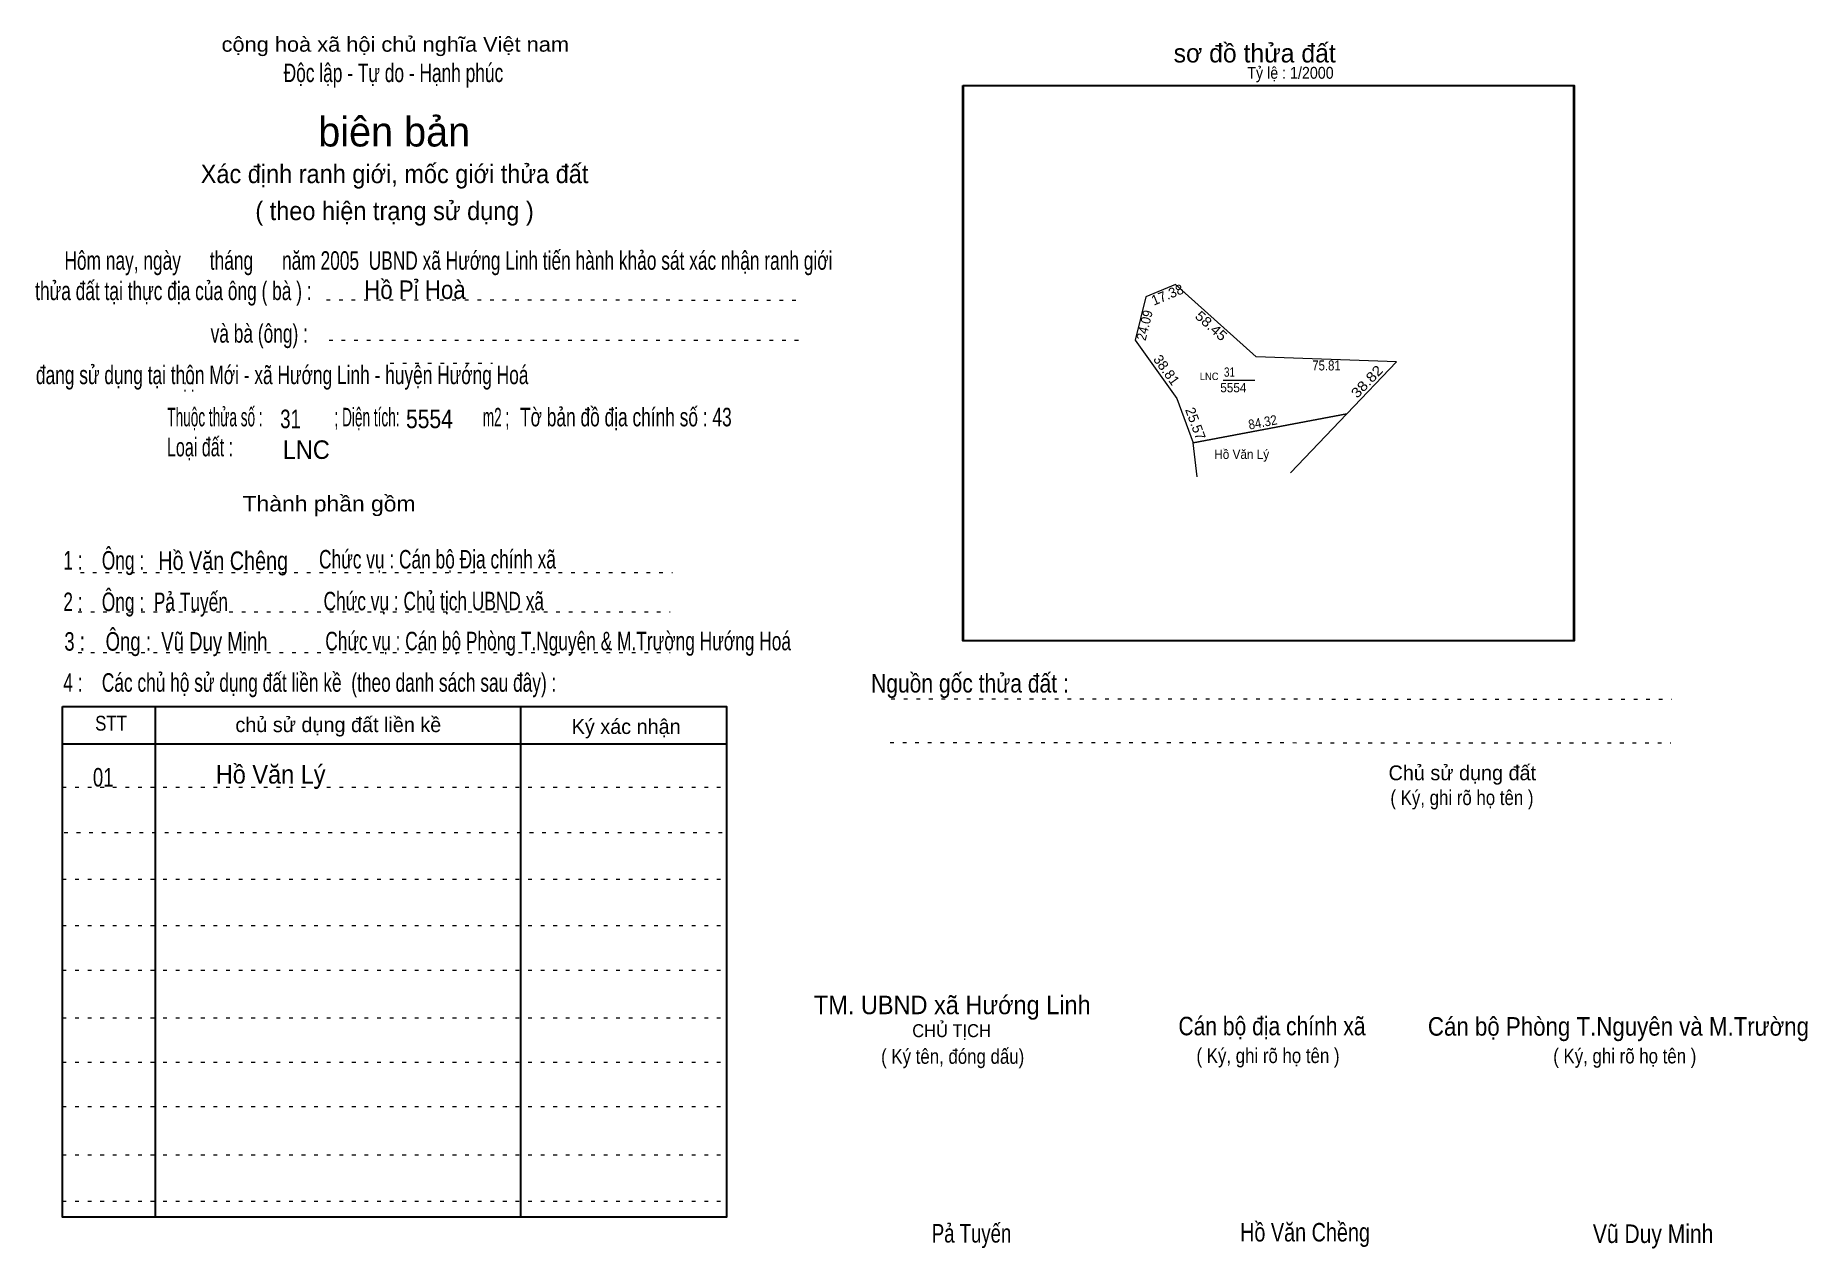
# Model space of a CAD drawing. Header units: centimetres. Extents: x -1.5 to 46.4, y -3.9 to 28.9.
import ezdxf
from ezdxf.enums import TextEntityAlignment as Align

# ---------------------------------------------------------------- set-up
doc = ezdxf.new("R2010")
doc.units = ezdxf.units.CM
doc.header["$LTSCALE"] = 0.2
doc.linetypes.add('DOTTED', pattern=[1.5, 0.3, -1.2])
for name, color, linetype, lineweight in [('15', 7, 'Continuous', 13), ('2', 7, 'Continuous', 25), ('22', 7, 'Continuous', 13), ('5', 7, 'DOTTED', 13)]:
    doc.layers.add(name, color=color, linetype=linetype, lineweight=lineweight)
for name, color, linetype in [('16', 7, 'Continuous'), ('34', 7, 'Continuous'), ('51', 7, 'Continuous')]:
    doc.layers.add(name, color=color, linetype=linetype)

msp = doc.modelspace()

# ---------------------------------------------------------------- linework, layer by layer
at = {"layer": '15'}
msp.add_line((30.6, 19.56), (31.45, 19.56), dxfattribs=at)
at = {"layer": '2'}
msp.add_lwpolyline([(23.56, 27.52), (40.06, 27.52), (40.06, 12.52), (23.56, 12.52)], close=True, dxfattribs=at)
at = {"layer": '22'}
for p, q in [((33.94, 18.65), (29.79, 17.86)), ((33.94, 18.65), (32.42, 17.05)), ((29.9, 16.95), (29.79, 17.86))]:
    msp.add_line(p, q, dxfattribs=at)
msp.add_lwpolyline([(33.94, 18.65), (35.28, 20.05), (31.49, 20.19), (29.31, 22.14), (28.51, 21.81), (28.22, 20.64), (29.35, 19.06), (29.79, 17.86)], close=True, dxfattribs=at)
msp.add_lwpolyline([(33.94, 18.65), (35.28, 20.05), (31.49, 20.19), (29.31, 22.14), (28.51, 21.81), (28.22, 20.64), (29.35, 19.06), (29.79, 17.86)], dxfattribs=at)
at = {"layer": '5'}
for p, q in [((6.37, 21.73), (19.21, 21.72)), ((6.44, 20.64), (19.25, 20.64)), ((8.09, 20.02), (10.86, 20.02)), ((-0.28, 14.36), (15.72, 14.36)), ((-0.34, 13.3), (15.66, 13.3)), ((-0.34, 12.2), (15.66, 12.2)), ((21.63, 10.95), (42.72, 10.94)), ((21.6, 9.77), (42.69, 9.76)), ((-0.76, 8.56), (17.18, 8.56)), ((-0.72, 7.34), (17.22, 7.34)), ((-0.76, 6.08), (17.18, 6.08)), ((-0.76, 4.83), (17.18, 4.83)), ((-0.76, 3.62), (17.18, 3.62)), ((-0.76, 2.33), (17.18, 2.33)), ((-0.76, 1.13), (17.18, 1.13)), ((-0.76, -0.06), (17.18, -0.06)), ((-0.76, -1.37), (17.18, -1.37)), ((-0.76, -2.62), (17.18, -2.62))]:
    msp.add_line(p, q, dxfattribs=at)
at = {"layer": '5', "linetype": 'Continuous', "lineweight": 25}
for p, q in [((1.74, 10.74), (1.74, -3.05)), ((11.61, 10.74), (11.61, -3.05)), ((-0.76, 9.73), (17.18, 9.73))]:
    msp.add_line(p, q, dxfattribs=at)
for points in [[(23.58, 27.52), (40.08, 27.52), (40.08, 12.52), (23.58, 12.52)], [(-0.76, 10.74), (17.18, 10.74), (17.18, -3.05), (-0.76, -3.05)]]:
    msp.add_lwpolyline(points, close=True, dxfattribs=at)

# ---------------------------------------------------------------- texts
at = {"layer": '15'}
for s, width, p in [('31', 0.8, (30.62, 19.65)), ('5554', 0.95, (30.52, 19.23))]:
    msp.add_text(s, height=0.25, dxfattribs=dict(at, width=width)).set_placement(p)
at = {"layer": '16'}
for s, width, p in [('Hồ Pỉ Hoà', 0.9, (7.39, 21.75)), ('Hồ Văn Lý', 0.95, (3.38, 8.66))]:
    msp.add_text(s, height=0.5, dxfattribs=dict(at, width=width)).set_placement(p)
at = {"layer": '16', "width": 0.95}
msp.add_text('Hồ Văn Lý', height=0.25, dxfattribs=at).set_placement((31.1, 17.43), align=Align.CENTER)
at = {"layer": '22', "width": 0.95}
msp.add_text('LNC', height=0.2, dxfattribs=at).set_placement((30.22, 19.56), align=Align.CENTER)
at = {"layer": '34'}
for s, height, width, p in [(': : ', 0.32, 0.85, (2.5, 19.25)), ('31', 0.5, 0.75, (5.12, 18.26)), ('5554', 0.5, 0.85, (8.52, 18.26)), ('LNC', 0.5, 0.95, (5.19, 17.43)), ('01', 0.5, 0.75, (0.06, 8.58))]:
    msp.add_text(s, height=height, dxfattribs=dict(at, width=width)).set_placement(p)
at = {"layer": '5'}
for s, height, width, p in [('cộng hoà xã hội chủ nghĩa Việt nam', 0.4, 1.1, (8.23, 28.43)), ('Độc lập - Tự do - Hạnh phúc', 0.5, 0.7, (8.18, 27.61)), ('Xác định ranh giới, mốc giới thửa đất', 0.5, 0.95, (8.21, 24.88)), ('( theo hiện trạng sử dụng )', 0.5, 0.95, (8.21, 23.88)), ('Thành phần gồm', 0.42, 1.1, (6.44, 16.01)), ('Hồ Văn Chêng', 0.5, 0.8, (3.58, 14.43)), ('Chức vụ : Cán bộ Địa chính xã', 0.5, 0.7, (9.37, 14.47)), ('Chức vụ : Chủ tịch UBND xã', 0.5, 0.7, (9.27, 13.34)), ('Chức vụ : Cán bộ Phòng T.Nguyên & M.Trường Hướng Hoá', 0.5, 0.7, (12.63, 12.26)), ('    Nguồn gốc thửa đất :', 0.5, 0.85, (23.44, 11.12)), ('( Ký, ghi rõ họ tên )', 0.4, 0.85, (37.05, 8.08)), ('CHỦ TỊCH', 0.35, 0.95, (23.26, 1.81)), ('( Ký tên, đóng dấu)', 0.4, 0.85, (23.29, 1.09)), ('( Ký, ghi rõ họ tên )', 0.4, 0.85, (31.81, 1.11)), ('( Ký, ghi rõ họ tên )', 0.4, 0.85, (41.45, 1.1)), ('Pả Tuyến', 0.5, 0.75, (23.8, -3.74)), ('Hồ Văn Chềng', 0.5, 0.8, (32.81, -3.71)), ('Vũ Duy Minh', 0.5, 0.85, (42.215, -3.75))]:
    msp.add_text(s, height=height, dxfattribs=dict(at, width=width)).set_placement(p, align=Align.CENTER)
msp.add_text('sơ đồ thửa đất', height=0.5, dxfattribs=at).set_placement((29.26, 28.14))
for s, height, p in [('biên bản', 0.8, (8.2, 25.87)), ('      chủ sử dụng đất liền kề', 0.4, (6.245, 10.05)), ('   Ký xác nhận', 0.4, (14.245, 10)), ('Chủ sử dụng đất', 0.4, (37.06, 8.75))]:
    msp.add_text(s, height=height, dxfattribs=at).set_placement(p, align=Align.CENTER)
for s, height, width, p in [('   Hôm nay, ngày      tháng      năm 2005  UBND xã Hướng Linh tiến hành khảo sát xác nhận ranh giới ', 0.5, 0.7, (-1.1, 22.54)), ('thửa đất tại thực địa của ông ( bà ) :                                       ', 0.5, 0.7, (-1.5, 21.72)), ('                                     và bà (ông) :', 0.5, 0.7, (-1.57, 20.57)), (' đang sử dụng tại thôn Mới - xã Hướng Linh - huyện Hướng Hoá', 0.5, 0.7, (-1.61, 19.45)), ('Thuộc thửa số :                   ; Diện tích:                      m2 ;                                            ', 0.5, 0.55, (2.07, 18.31)), ('Tờ bản đồ địa chính số : 43', 0.5, 0.7, (11.6, 18.31)), ('Loại đất :  ', 0.5, 0.65, (2.06, 17.5)), ('    1 :    Ông :                                                        ', 0.5, 0.7, (-1.26, 14.44)), ('    2 :    Ông :  Pả Tuyến', 0.5, 0.7, (-1.26, 13.32)), ('    3 :    Ông :  Vũ Duy Minh', 0.5, 0.75, (-1.27, 12.25)), ('    4 :    Các chủ hộ sử dụng đất liền kề  (theo danh sách sau đây) :', 0.5, 0.7, (-1.26, 11.14)), ('STT', 0.4, 0.85, (0.12, 10.09)), ('TM. UBND xã Hướng Linh', 0.5, 0.95, (19.54, 2.43)), ('Cán bộ địa chính xã  ', 0.5, 0.85, (29.39, 1.86)), ('Cán bộ Phòng T.Nguyên và M.Trường', 0.5, 0.9, (36.13, 1.85))]:
    msp.add_text(s, height=height, dxfattribs=dict(at, width=width)).set_placement(p)
at = {"layer": '51', "width": 0.9}
msp.add_text('Tỷ lệ : 1/2000', height=0.32, dxfattribs=at).set_placement((31.25, 27.7))
at = {"layer": '51'}
for s, rotation, p in [('17.38', 22.567, (29.1432, 21.7417)), ('38.81', 305.721, (28.9577, 19.7538)), ('25.57', 290.341, (29.7231, 18.3369))]:
    msp.add_text(s, height=0.27, rotation=rotation, dxfattribs=at).set_placement(p, align=Align.CENTER)
for s, height, rotation, width, p in [('24.09', 0.2599, 75.97, 0.95, (28.5996, 21.0085)), ('58.45', 0.27, 318.197, 1.1, (30.185, 20.9247)), ('38.82', 0.27, 46.253, 1.15, (34.5805, 19.4267)), ('84.32', 0.26, 10.773, 0.9, (31.6907, 18.2943))]:
    msp.add_text(s, height=height, rotation=rotation, dxfattribs=dict(at, width=width)).set_placement(p, align=Align.CENTER)
at = {"layer": '51', "width": 0.85}
msp.add_text('75.81', height=0.27, dxfattribs=at).set_placement((33.39, 19.82), align=Align.CENTER)

doc.saveas('drawing.dxf')
